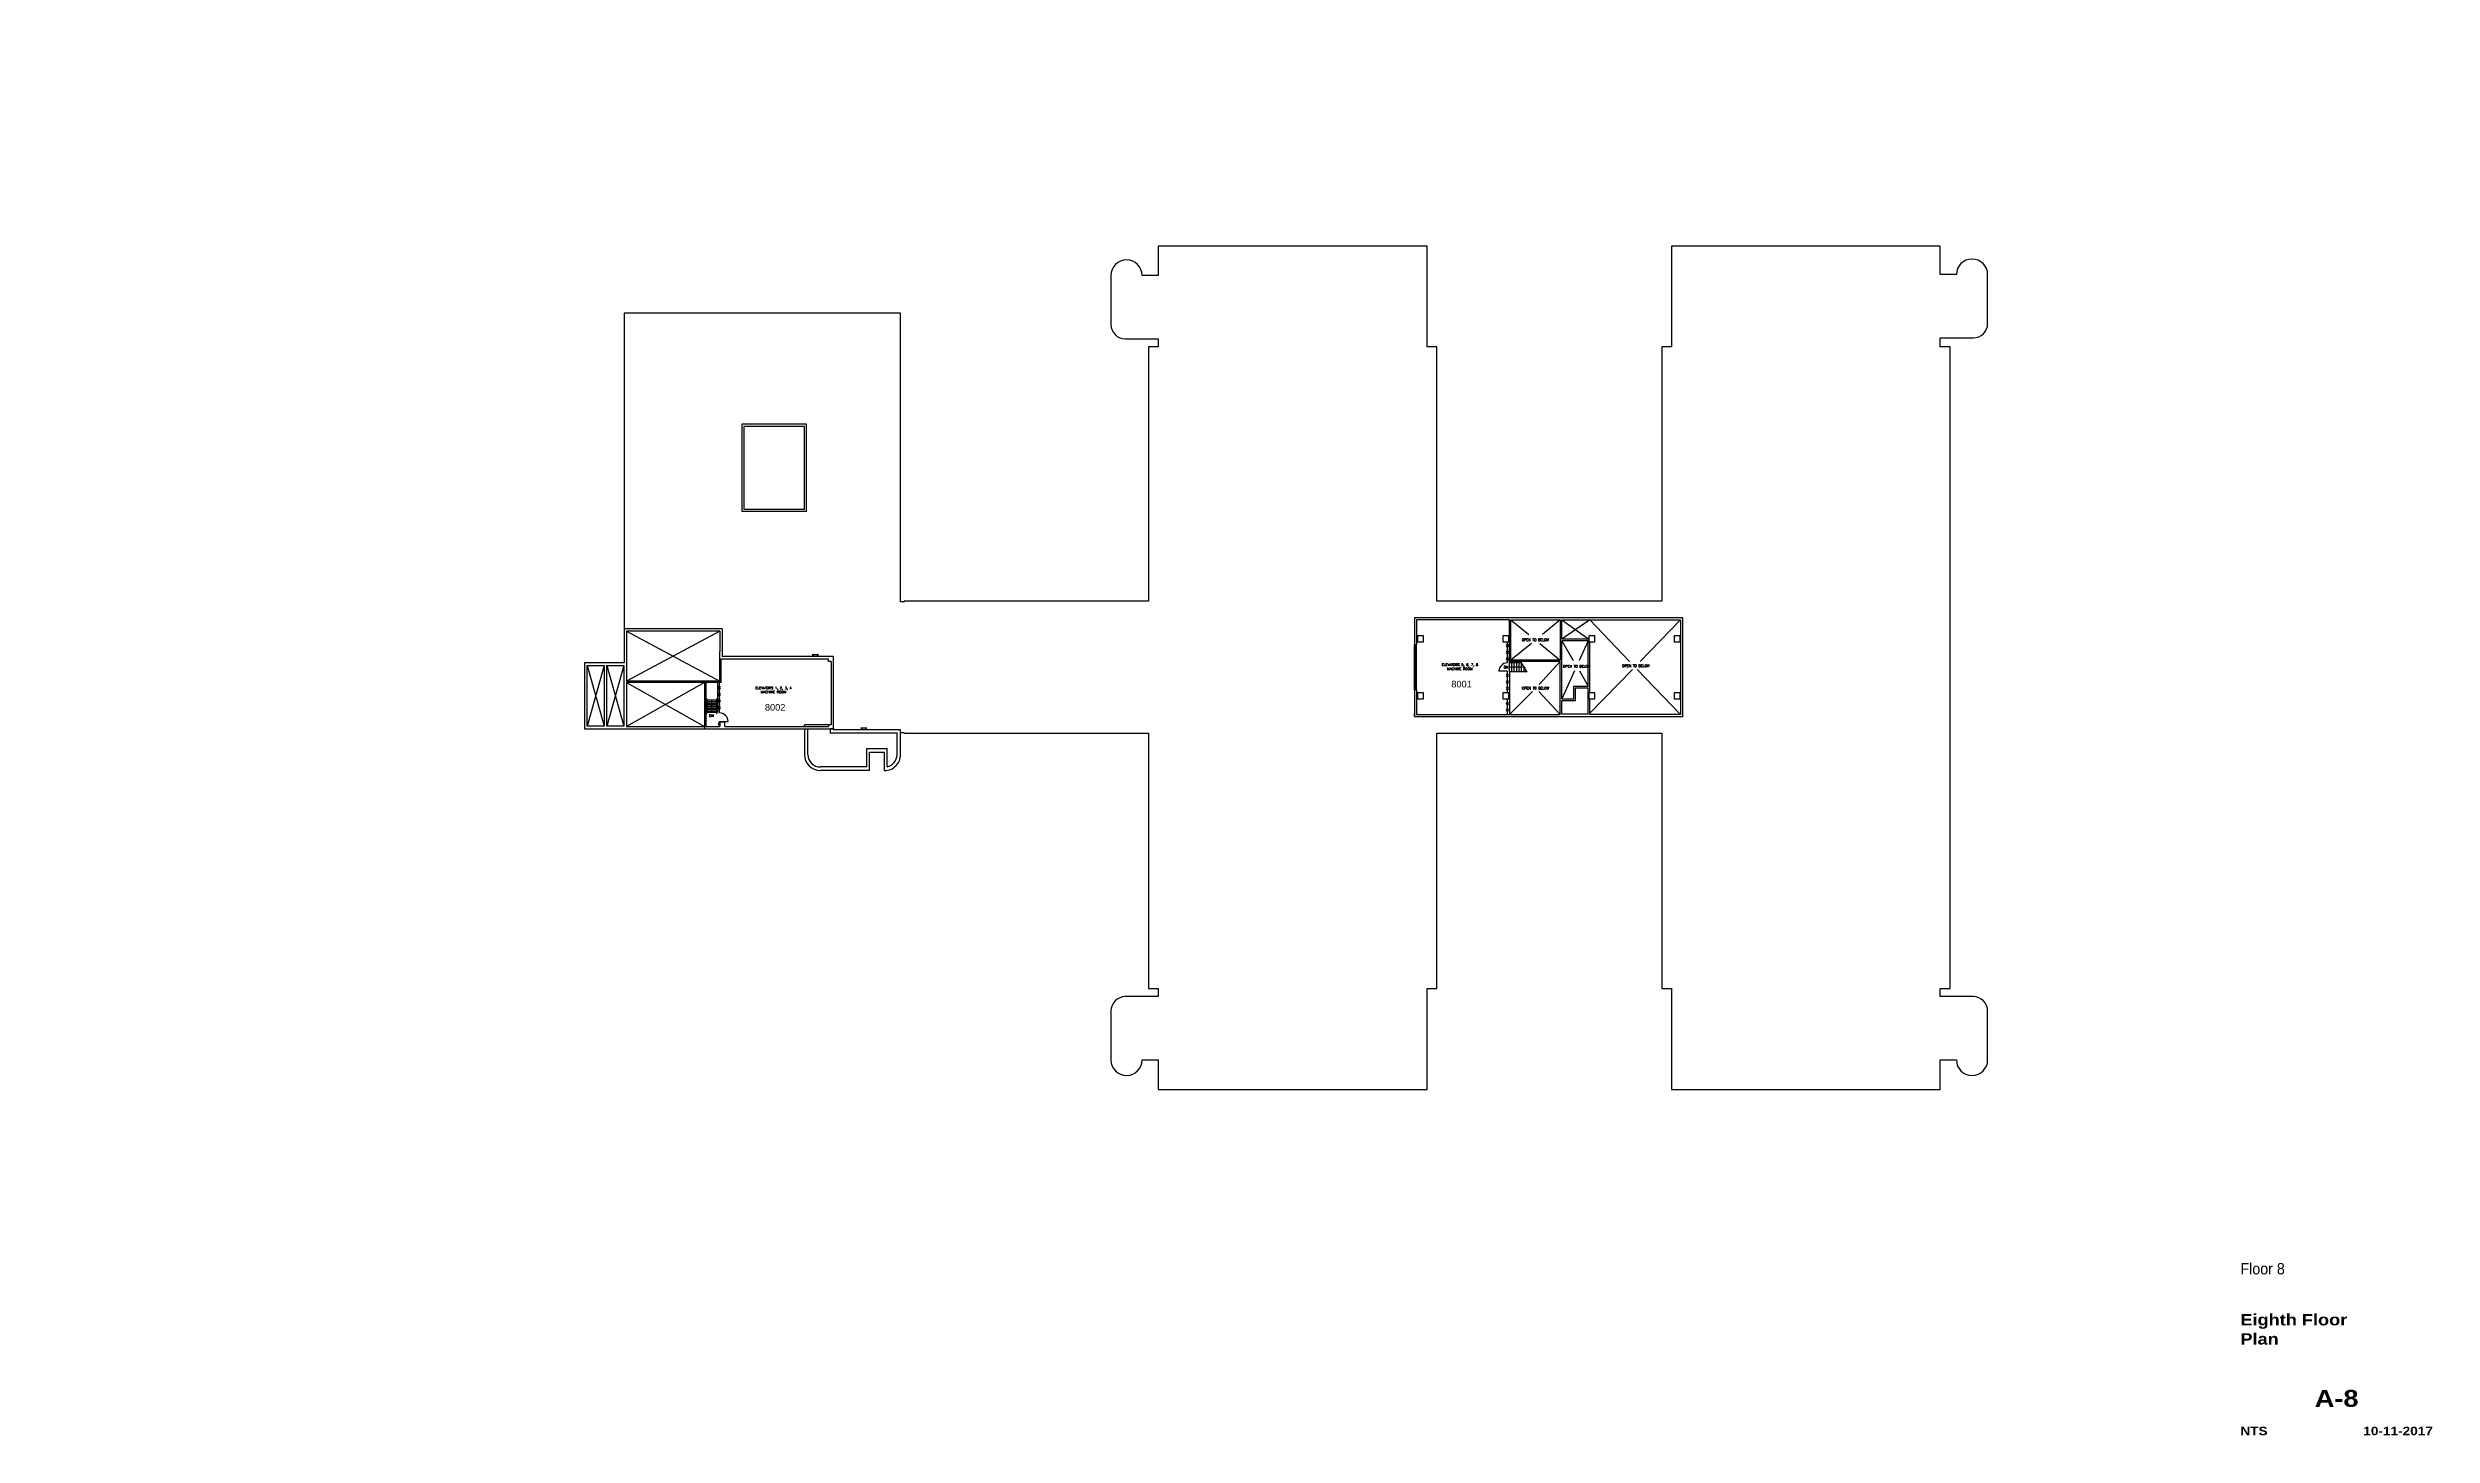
# Paper-space layout '30x42' of a CAD drawing. Extents: x 1.5 to 41, y 1.4 to 24.4.
# The model-space entities are those that its viewports show. They can reach past a viewport. Long polylines and large blocks are cut down to what shows.
import ezdxf
from ezdxf.enums import TextEntityAlignment as Align

# ---------------------------------------------------------------- set-up
doc = ezdxf.new("R2010")
doc.units = 0
doc.header["$MEASUREMENT"] = 0
doc.linetypes.add('DASHED2', pattern=[0.375, 0.25, -0.125])
doc.layers.get('0').update_dxf_attribs({"linetype": 'CONTINUOUS'})
doc.layers.get('Defpoints').update_dxf_attribs({"color": 31, "linetype": 'CONTINUOUS'})
for name, color, linetype in [('A-ANNO-TEXT', 4, 'CONTINUOUS'), ('A-ANNO-TX192', 4, 'CONTINUOUS'), ('A-COLS', 5, 'CONTINUOUS'), ('A-FLOR-CURB', 2, 'CONTINUOUS'), ('A-FLOR-HRAL', 1, 'CONTINUOUS'), ('A-FLOR-STRS', 2, 'CONTINUOUS'), ('A-GLAZ-SILL', 1, 'CONTINUOUS'), ('A-GLAZ-VENT', 2, 'DASHED2'), ('A-ROOF-LEVL-MED', 2, 'CONTINUOUS'), ('A-ROOF-LEVL-THICK', 3, 'CONTINUOUS'), ('A-SHFT', 1, 'CONTINUOUS'), ('A-WALL-FENCE', 3, 'CONTINUOUS'), ('A-WALL-FULL', 6, 'CONTINUOUS'), ('A-WALL-PRHT', 3, 'CONTINUOUS'), ('T-TTLBLK-5', 5, 'CONTINUOUS')]:
    doc.layers.add(name, color=color, linetype=linetype)
doc.layers.get('Defpoints').freeze()
doc.styles.add('ARIAL', font='arial.ttf', dxfattribs={"width": 0.95})
doc.styles.add('Arial90', font='arial.ttf', dxfattribs={"width": 0.9})
doc.styles.add('ArialBlack', font='')
doc.styles.get("Standard").update_dxf_attribs({"font": 'simplex'})
doc.styles.get('ArialBlack').set_extended_font_data('Arial Black')
doc.dimstyles.new('DIM-96', dxfattribs={"dimscale": 96, "dimtxt": 0.18, "dimasz": 0.18, "dimexe": 0.18, "dimexo": 0.0625, "dimgap": 0.125, "dimtad": 1, "dimdec": 4, "dimzin": 0, "dimdsep": 46, "dimlunit": 4, "dimtxsty": 'Standard', "dimblk": 'ARCHTICK', "dimcen": 0.09, "dimadec": 0, "dimazin": 0, "dimtfac": 1, "dimtdec": 4, "dimtofl": 0, "dimtmove": 2, "dimatfit": 2, "dimfxl": 0, "dimtolj": 1, "dimtzin": 0, "dimarcsym": 0})

# ---------------------------------------------------------------- blocks, each defined once
blk = doc.blocks.new('sheettext_30x42_base')
at = {"style": 'Arial90', "width": 0.9}
blk.add_attdef('FLOOR', text='', height=0.188, dxfattribs=at).set_placement((0, 3.227), align=Align.TOP_LEFT)
at = {"color": 8, "style": 'ArialBlack'}
for tag, p, height in [('TITLE_1', (0, 2.195), 0.188), ('TITLE_2', (0, 1.876), 0.188), ('SCALE', (0, 0.375), 0.141)]:
    blk.add_attdef(tag, p, '', height=height, dxfattribs=at)
blk.add_attdef('DWG#', text='', height=0.281, dxfattribs=at).set_placement((1.594, 1.126), align=Align.TOP_CENTER)
blk.add_attdef('DATE', text='', height=0.141, dxfattribs=at).set_placement((3.188, 0.375), align=Align.RIGHT)
blk = doc.blocks.new('_ArchTick')
at = {"color": 0, "linetype": 'ByBlock', "const_width": 0.15}
blk.add_lwpolyline([(-0.5, -0.5), (0.5, 0.5)], dxfattribs=at)

msp = doc.modelspace()

# ---------------------------------------------------------------- linework, layer by layer
at = {"layer": 'A-ANNO-TEXT'}
for p, q in [((2699, 3332.8), (3039, 3150.8)), ((3039, 3332.8), (2699, 3150.8)), ((5921, 3373.5), (5986, 3320.6)), ((6101, 3373.5), (6036, 3320.6)), ((6208.5, 3373.5), (6106.5, 3303)), ((6106.5, 3373.5), (6204.5, 3303)), ((6353.7, 3222.2), (6208.5, 3373.5)), ((6391.8, 3222.2), (6539.5, 3373.5)), ((5995.7, 3287.8), (5921, 3227)), ((6101, 3221.5), (6023.8, 3138.8)), ((6026.3, 3287.8), (6101, 3227)), ((6107, 3297), (6148.3, 3225.8)), ((6202.5, 3297), (6170.2, 3225.8)), ((2982.5, 3145.8), (2699, 2985.3)), ((2699, 3145.8), (2982.5, 2985.3)), ((6152.9, 3187.6), (6107, 3086.5)), ((6170.5, 3187.6), (6202.5, 3132.5)), ((6208.5, 3034.2), (6363.8, 3193.4)), ((6539.5, 3028.5), (6381.3, 3193.4)), ((5999.6, 3112.8), (5915.5, 3028.5)), ((6101, 3028.5), (6022.4, 3112.8))]:
    msp.add_line(p, q, dxfattribs=at)
at = {"layer": 'A-ANNO-TEXT', "linetype": 'Continuous'}
msp.add_lwpolyline([(5957.5, 3220.4), (5966.5, 3204.4), (5963.7, 3201), (5972.3, 3202.5), (5969.5, 3199.1), (5978.5, 3183.1)], dxfattribs=at)
at = {"layer": 'A-ANNO-TEXT'}
for points, const_width in [([(5914.5, 3201.8, 1), (5916.5, 3201.8, 1)], 2), ([(3007.5, 3036.8, -1), (3010.5, 3036.8, -1)], 3)]:
    msp.add_lwpolyline(points, format="xyb", close=True, dxfattribs=dict(at, const_width=const_width))
at = {"layer": 'A-COLS'}
for points in [[(5580.5, 3294), (5602.5, 3294), (5602.5, 3316), (5580.5, 3316)], [(5892, 3294), (5914, 3294), (5914, 3316), (5892, 3316)], [(6204.5, 3294), (6226.5, 3294), (6226.5, 3316), (6204.5, 3316)], [(6516, 3294), (6538, 3294), (6538, 3316), (6516, 3316)], [(5580.5, 3086), (5602.5, 3086), (5602.5, 3108), (5580.5, 3108)], [(5892, 3086), (5914, 3086), (5914, 3108), (5892, 3108)], [(6204.5, 3086), (6226.5, 3086), (6226.5, 3108), (6204.5, 3108)], [(6516, 3086), (6538, 3086), (6538, 3108), (6516, 3108)]]:
    msp.add_lwpolyline(points, close=True, dxfattribs=at)
at = {"layer": 'A-FLOR-CURB'}
for p, q in [((3030.5, 3145.8), (3030.5, 3036.8)), ((5915.5, 3183.8), (5915.5, 3028.5)), ((2987.5, 3036.8), (2989.7, 3036.8)), ((2991.2, 3036.8), (3026.8, 3036.8)), ((3028.3, 3036.8), (3030.5, 3036.8))]:
    msp.add_line(p, q, dxfattribs=at)
at = {"layer": 'A-FLOR-HRAL'}
for p, q in [((2989.7, 3085.5), (2989.7, 3033)), ((2991.2, 3085.5), (2989.7, 3085.5)), ((2991.2, 3085.5), (2991.2, 3033)), ((3026.8, 3085.5), (3026.8, 3033)), ((3026.8, 3085.5), (3028.3, 3085.5)), ((3028.3, 3085.5), (3028.3, 3033)), ((2989.7, 3033), (2991.2, 3033)), ((3026.8, 3033), (3028.3, 3033))]:
    msp.add_line(p, q, dxfattribs=at)
at = {"layer": 'A-FLOR-STRS'}
for p, q in [((5915.5, 3183.8), (5915.5, 3221.5)), ((5923, 3217.8), (5923, 3185.8)), ((5932, 3217.8), (5932, 3185.8)), ((5941, 3217.8), (5941, 3185.8)), ((5950, 3217.8), (5950, 3185.8)), ((5959, 3217.8), (5959, 3185.8)), ((5978.1, 3183.8), (5915.5, 3183.8)), ((5968, 3201.8), (5968, 3185.8)), ((2987.5, 3081.8), (2989.7, 3081.8)), ((2987.5, 3076.1), (2989.7, 3076.1)), ((2987.5, 3070.5), (2989.7, 3070.5)), ((2987.5, 3064.9), (2989.7, 3064.9)), ((2987.5, 3059.3), (2989.7, 3059.3)), ((2987.5, 3053.6), (2989.7, 3053.6)), ((2987.5, 3048), (2989.7, 3048)), ((2987.5, 3042.4), (2989.7, 3042.4)), ((2991.2, 3081.8), (3026.8, 3081.8)), ((2991.2, 3076.1), (3026.8, 3076.1)), ((2991.2, 3070.5), (3026.8, 3070.5)), ((2991.2, 3064.9), (3026.8, 3064.9)), ((2991.2, 3059.3), (3026.8, 3059.3)), ((2991.2, 3053.6), (3026.8, 3053.6)), ((2991.2, 3048), (3026.8, 3048)), ((2991.2, 3042.4), (3026.8, 3042.4)), ((3028.3, 3081.8), (3030.5, 3081.8)), ((3028.3, 3076.1), (3030.5, 3076.1)), ((3028.3, 3070.5), (3030.5, 3070.5)), ((3028.3, 3064.9), (3030.5, 3064.9)), ((3028.3, 3059.3), (3030.5, 3059.3)), ((3028.3, 3053.6), (3030.5, 3053.6)), ((3028.3, 3048), (3030.5, 3048)), ((3028.3, 3042.4), (3030.5, 3042.4))]:
    msp.add_line(p, q, dxfattribs=at)
for points in [[(3378.5, 3247.5), (3394.5, 3247.5), (3394.5, 3249), (3395.5, 3249), (3395.5, 3240), (3394.5, 3240), (3394.5, 3246), (3378.5, 3246), (3378.5, 3240), (3377.5, 3240), (3377.5, 3249), (3378.5, 3249)], [(3555.5, 2980.5), (3571.5, 2980.5), (3571.5, 2982), (3572.5, 2982), (3572.5, 2973), (3571.5, 2973), (3571.5, 2979), (3555.5, 2979), (3555.5, 2973), (3554.5, 2973), (3554.5, 2982), (3555.5, 2982)]]:
    msp.add_lwpolyline(points, close=True, dxfattribs=at)
for points in [[(5915.5, 3219.8), (5957.9, 3219.8)], [(5959, 3217.8), (5915.5, 3217.8)], [(5915.5, 3185.8), (5977, 3185.8)]]:
    msp.add_lwpolyline(points, dxfattribs=at)
at = {"layer": 'A-GLAZ-SILL'}
for p, q in [((5570, 3119), (5570, 3283)), ((5577.5, 3119), (5577.5, 3283))]:
    msp.add_line(p, q, dxfattribs=at)
for points in [[(5571.8, 3241), (5571.8, 3243), (5575.8, 3243), (5575.8, 3241)], [(5571.8, 3200), (5571.8, 3202), (5575.8, 3202), (5575.8, 3200)], [(5571.8, 3159), (5571.8, 3161), (5575.8, 3161), (5575.8, 3159)]]:
    msp.add_lwpolyline(points, close=True, dxfattribs=at)
at = {"layer": 'A-GLAZ-VENT', "ltscale": 0.5}
for p, q in [((5573.8, 3243), (5573.8, 3283)), ((5573.8, 3202), (5573.8, 3241)), ((5573.8, 3200), (5573.8, 3161)), ((5573.8, 3159), (5573.8, 3119))]:
    msp.add_line(p, q, dxfattribs=at)
at = {"layer": 'A-ROOF-LEVL-MED'}
for p, q in [((3127, 4079.2), (3127, 3777.2)), ((3347, 4079.2), (3127, 4079.2)), ((3347, 3777.2), (3347, 4079.2)), ((3127, 3777.2), (3347, 3777.2))]:
    msp.add_line(p, q, dxfattribs=at)
msp.add_lwpolyline([(3710, 2960.5), (4600.5, 2960.5), (4600.5, 2029.7), (4636.5, 2029.7), (4636.5, 2000.5), (4516, 2000.5, 0.414214), (4464, 1948.5), (4464, 1769.7, 1), (4577.8, 1769.7), (4636.5, 1769.7), (4636.5, 1662.5), (5615.5, 1662.5), (5615.5, 2029.7), (5651.5, 2029.7), (5651.5, 2960.5), (6470.5, 2960.5), (6470.5, 2029.7), (6506.5, 2029.7), (6506.5, 1662.5), (7485.5, 1662.5), (7485.5, 1769.7), (7544.2, 1769.7, 1), (7658, 1769.7), (7658, 1948.5, 0.414214), (7606, 2000.5), (7485.5, 2000.5), (7485.5, 2029.7), (7521.5, 2029.7), (7521.5, 4369), (7485.5, 4369), (7485.5, 4401.5), (7606, 4401.5, 0.414214), (7658, 4453.5), (7658, 4632.2, 1), (7544.2, 4632.2), (7485.5, 4632.2), (7485.5, 4736.2), (6506.5, 4736.2), (6506.5, 4369), (6470.5, 4369), (6470.5, 3441.5), (5651.5, 3441.5), (5651.5, 4369), (5615.5, 4369), (5615.5, 4736.2), (4636.5, 4736.2), (4636.5, 4629), (4577.8, 4629, 1), (4464, 4629), (4464, 4450.2, 0.414214), (4516, 4398.2), (4636.5, 4398.2), (4636.5, 4369), (4600.5, 4369), (4600.5, 3441.5), (3710, 3441.5)], format="xyb", dxfattribs=at)
for points in [[(3697.5, 3439.5), (3697.5, 4491.5), (2690.5, 4491.5), (2690.5, 3323)], [(3710, 3441.5), (3710, 3439.5), (3697.5, 3439.5)], [(3710, 2960.5), (3710, 2962.5), (3697.5, 2962.5)]]:
    msp.add_lwpolyline(points, dxfattribs=at)
at = {"layer": 'A-ROOF-LEVL-THICK'}
for p, q in [((3354.5, 4086.8), (3119.5, 4086.8)), ((3119.5, 4086.8), (3119.5, 3769.8)), ((3354.5, 3769.8), (3354.5, 4086.8)), ((3119.5, 3769.8), (3354.5, 3769.8)), ((3347, 2976.8), (3347, 2883)), ((3360, 2883), (3360, 2976.8)), ((3453.5, 2976.8), (3440.5, 2976.8)), ((3440.5, 2976.8), (3440.5, 2961)), ((3684.5, 2961), (3440.5, 2961)), ((3453.5, 2976.8), (3453.5, 2973)), ((3697.5, 2973), (3453.5, 2973)), ((3684.5, 2883), (3684.5, 2961)), ((3697.5, 2883), (3697.5, 2973)), ((3574, 2837.5), (3574, 2905)), ((3574, 2905), (3648.5, 2905)), ((3584, 2824.5), (3584, 2892)), ((3584, 2892), (3638.5, 2892)), ((3638.5, 2824.5), (3638.5, 2892)), ((3648.5, 2838.5), (3648.5, 2905)), ((3574, 2837.5), (3405.5, 2837.5)), ((3584, 2824.5), (3405.5, 2824.5))]:
    msp.add_line(p, q, dxfattribs=at)
for centre, radius, start, end in [((7658, 4453.5), 12.5, 179.99788, 180), ((3405.5, 2883), 58.5, 180, 270), ((3405.5, 2883), 45.5, 180, 270), ((3639, 2883), 58.5, 269.51029, 0), ((3639, 2883), 45.5, 282.05152, 0), ((4464, 1948.5), 12.5, 359.99788, 360)]:
    msp.add_arc(centre, radius, start, end, dxfattribs=at)
at = {"layer": 'A-SHFT'}
for p, q in [((2618, 3207), (2556.2, 2986.5)), ((2556.2, 3207), (2618, 2986.5)), ((2627.8, 3207), (2689.2, 2986.5)), ((2689.2, 3207), (2627.8, 2986.5))]:
    msp.add_line(p, q, dxfattribs=at)
at = {"layer": 'A-WALL-FENCE', "ltscale": 0.125}
for p, q in [((5903.3, 3283.6), (5911.7, 3275.1)), ((5911.7, 3283.6), (5903.3, 3275.1)), ((5903.3, 3259.6), (5911.7, 3251.1)), ((5911.7, 3259.6), (5903.3, 3251.1)), ((5903.3, 3235.6), (5911.7, 3227.1)), ((5911.7, 3235.6), (5903.3, 3227.1)), ((5907.5, 3294), (5907.5, 3216.8)), ((5907.5, 3186.8), (5877.5, 3186.8)), ((5903.3, 3175.9), (5911.7, 3167.4)), ((5911.7, 3175.9), (5903.3, 3167.4)), ((5903.3, 3151.9), (5911.7, 3143.4)), ((5911.7, 3151.9), (5903.3, 3143.4)), ((5903.3, 3127.9), (5911.7, 3118.9)), ((5911.7, 3127.9), (5903.3, 3118.9)), ((5907.5, 3186.8), (5907.5, 3108)), ((5903.3, 3073.2), (5911.7, 3065.3)), ((5911.7, 3073.2), (5903.3, 3065.3)), ((5903.3, 3049.7), (5911.7, 3041.3)), ((5911.7, 3049.7), (5903.3, 3041.3)), ((5907.5, 3086), (5907.5, 3028.5))]:
    msp.add_line(p, q, dxfattribs=at)
at = {"layer": 'A-WALL-FENCE'}
for p, q in [((3033, 3130.5), (3041.5, 3122)), ((3041.5, 3130.5), (3033, 3122)), ((3033, 3106.5), (3041.5, 3098)), ((3041.5, 3106.5), (3033, 3098)), ((3033, 3082.5), (3041.5, 3074)), ((3041.5, 3082.5), (3033, 3074)), ((3033, 3058.5), (3041.5, 3050)), ((3041.5, 3058.5), (3033, 3050)), ((3033, 2998.2), (3039, 2992.3)), ((3039, 2995.8), (3033, 2989.8))]:
    msp.add_line(p, q, dxfattribs=at)
msp.add_lwpolyline([(3037.3, 2985.3), (3037.3, 3002.8), (3069.3, 3002.8, 0.414214), (3037.3, 3034.8), (3037.3, 3145.8)], format="xyb", dxfattribs=at)
at = {"layer": 'A-WALL-FENCE', "ltscale": 0.125}
msp.add_arc((5907.5, 3186.8), 30, 90, 180, dxfattribs=at)
for p in [(5907.5, 3279.4), (5907.5, 3255.4), (5907.5, 3231.4), (5907.5, 3171.6), (5907.5, 3147.6), (5907.5, 3123.6), (5907.5, 3069.5), (5907.5, 3069.5), (5907.5, 3045.5), (5907.5, 3045.5)]:
    msp.add_point(p, dxfattribs=at)
at = {"layer": 'A-WALL-FENCE'}
for p in [(3037.3, 3114.3), (3037.3, 3090.3), (3037.3, 3066.3)]:
    msp.add_point(p, dxfattribs=at)
at = {"layer": 'A-WALL-FULL'}
for p, q in [((3047.5, 3341.3), (2690.5, 3341.3)), ((2690.5, 3341.3), (2690.5, 3216.8)), ((3039, 3332.8), (2699, 3332.8)), ((2699, 3332.8), (2699, 3150.8)), ((3039, 3332.8), (3039, 3258.3)), ((3047.5, 3341.3), (3047.5, 3240)), ((5915.5, 3221.5), (5915.5, 3373.5)), ((5921, 3227), (5921, 3373.5)), ((5921, 3373.5), (6101, 3373.5)), ((6101, 3373.5), (6101, 3227)), ((6106.5, 3373.5), (6539.5, 3373.5)), ((6106.5, 3303), (6106.5, 3373.5)), ((6204.5, 3303), (6106.5, 3303)), ((6539.5, 3373.5), (6539.5, 3028.5)), ((2690.5, 3216.8), (2546.5, 3216.8)), ((2546.5, 3216.8), (2546.5, 2976.8)), ((3039, 3150.8), (3039, 3258.3)), ((3044, 3145.8), (3044, 3231.5)), ((3044, 3231.5), (3435, 3231.5)), ((3453.5, 3240), (3047.5, 3240)), ((3453.5, 2976.8), (3453.5, 3240)), ((5577.5, 3283), (5570, 3283)), ((6101, 3221.5), (5915.5, 3221.5)), ((6101, 3227), (5921, 3227)), ((6101, 3028.5), (6101, 3221.5)), ((6107, 3086.5), (6107, 3297)), ((6202.5, 3297), (6107, 3297)), ((6202.5, 3132.5), (6202.5, 3297)), ((6208.5, 3108), (6208.5, 3294)), ((2556.2, 2986.5), (2556.2, 3207)), ((2556.2, 3207), (2618, 3207)), ((2618, 3207), (2618, 2986.5)), ((2627.8, 2986.5), (2627.8, 3207)), ((2627.8, 3207), (2689.2, 3207)), ((2689.2, 3207), (2689.2, 2986.5)), ((2989.5, 3150.8), (2699, 3150.8)), ((2699, 3145.8), (2699, 2985.3)), ((2982.5, 3145.8), (2699, 3145.8)), ((3039, 3150.8), (2982.5, 3150.8)), ((2982.5, 3150.8), (2982.5, 2976.8)), ((3044, 3145.8), (2987.5, 3145.8)), ((2989.5, 3145.8), (2987.5, 3145.8)), ((2987.5, 3145.8), (2987.5, 2985.3)), ((6150.5, 3086.5), (6150.5, 3132.5)), ((6150.5, 3132.5), (6202.5, 3132.5)), ((5577.5, 3119), (5570, 3119)), ((5577.5, 3119), (5577.5, 3028.5)), ((6107, 3086.5), (6150.5, 3086.5)), ((6107, 3080.5), (6156.5, 3080.5)), ((6107, 3030), (6107, 3080.5)), ((6156.5, 3126.5), (6202.5, 3126.5)), ((6156.5, 3080.5), (6156.5, 3126.5)), ((6202.5, 3030), (6202.5, 3126.5)), ((6208.5, 3028.5), (6208.5, 3086)), ((2546.5, 2976.8), (3347, 2976.8)), ((2618, 2986.5), (2556.2, 2986.5)), ((2689.2, 2986.5), (2627.8, 2986.5)), ((2699, 2985.3), (2982.5, 2985.3)), ((2982.5, 2976.8), (3453.5, 2976.8)), ((2987.5, 2985.3), (3039, 2985.3)), ((3057.5, 3000.8), (3039, 3000.8)), ((3039, 3000.8), (3039, 2985.3)), ((3057.5, 2985.3), (3057.5, 3000.8)), ((3057.5, 2985.3), (3435, 2985.3)), ((5570, 3021), (5570, 3033)), ((5577.5, 3028.5), (5915.5, 3028.5)), ((5915.5, 3028.5), (6101, 3028.5)), ((6202.5, 3030), (6107, 3030)), ((6208.5, 3028.5), (6208.5, 3040)), ((6539.5, 3028.5), (6208.5, 3028.5))]:
    msp.add_line(p, q, dxfattribs=at)
for points in [[(5570, 3119), (5570, 3021), (6547, 3021), (6547, 3381), (5570, 3381), (5570, 3283)], [(5915.5, 3373.5), (5577.5, 3373.5), (5577.5, 3283)], [(3445, 3221.5), (3435, 3221.5), (3435, 3231.5)], [(3445, 3221.5), (3445, 2991.2), (3435, 2991.2), (3435, 2985.3)]]:
    msp.add_lwpolyline(points, dxfattribs=at)
at = {"layer": 'A-WALL-PRHT'}
for p in [(3347, 2985.3), (3435, 2991.2)]:
    msp.add_line(p, (3347, 2991.2), dxfattribs=at)

# ---------------------------------------------------------------- texts
at = {"layer": 'A-ANNO-TEXT', "char_height": 9}
for s, insert, width, attachment_point in [('OPEN TO BELOW', (6010.4, 3300.8), 127.003, 5), ('ELEVATORS 5, 6, 7, 8\\PMACHINE ROOM', (5735.1, 3202.7), 164.352, 5), ('ELEVATORS 1, 2, 3, 4\\PMACHINE ROOM', (3234.4, 3118.2), 164.352, 5), ('DN', (5894.9, 3201.2), 15.864, 4), ('OPEN TO BELOW', (6011, 3125), 127.003, 5), ('OPEN TO BELOW', (6160.6, 3204.7), 105.206, 5), ('OPEN TO BELOW', (6376.3, 3206.2), 123.402, 5), ('DN', (3008.6, 3024.9), 36, 5)]:
    msp.add_mtext(s, dxfattribs=dict(at, insert=insert, width=width, attachment_point=attachment_point))
at = {"layer": 'A-ANNO-TX192', "style": 'ARIAL'}
for s, p in [('8001', (5704, 3127.6)), ('8002', (3203.2, 3043.1))]:
    msp.add_text(s, height=24, dxfattribs=at).set_placement(p)

# ---------------------------------------------------------------- leaders
at = {"layer": 'A-ANNO-TEXT'}
for points in [[(5959, 3201.8), (5915.5, 3201.8)], [(3009, 3081.8), (3009, 3036.8)]]:
    msp.add_leader(points, dimstyle='DIM-96', override={"dimgap": 0.09, "dimtad": 0}, dxfattribs=at)

psp = doc.layouts.new('30x42')

# ---------------------------------------------------------------- block references
at = {"layer": 'T-TTLBLK-5'}
psp.add_blockref('sheettext_30x42_base', (37.812, 1), dxfattribs=at).add_auto_attribs({'FLOOR': 'Floor 8', 'TITLE_1': 'Eighth Floor', 'TITLE_2': 'Plan', 'DWG#': 'A-8', 'SCALE': 'NTS', 'DATE': '10-11-2017'})

# ---------------------------------------------------------------- viewports
at = {"layer": 'Defpoints'}
psp.add_viewport(center=(19.562, 14.401), size=(36.125, 19.92878), view_center_point=(4563.799, 3267.447), view_height=4384.33182, dxfattribs=at)

doc.saveas('drawing.dxf')
